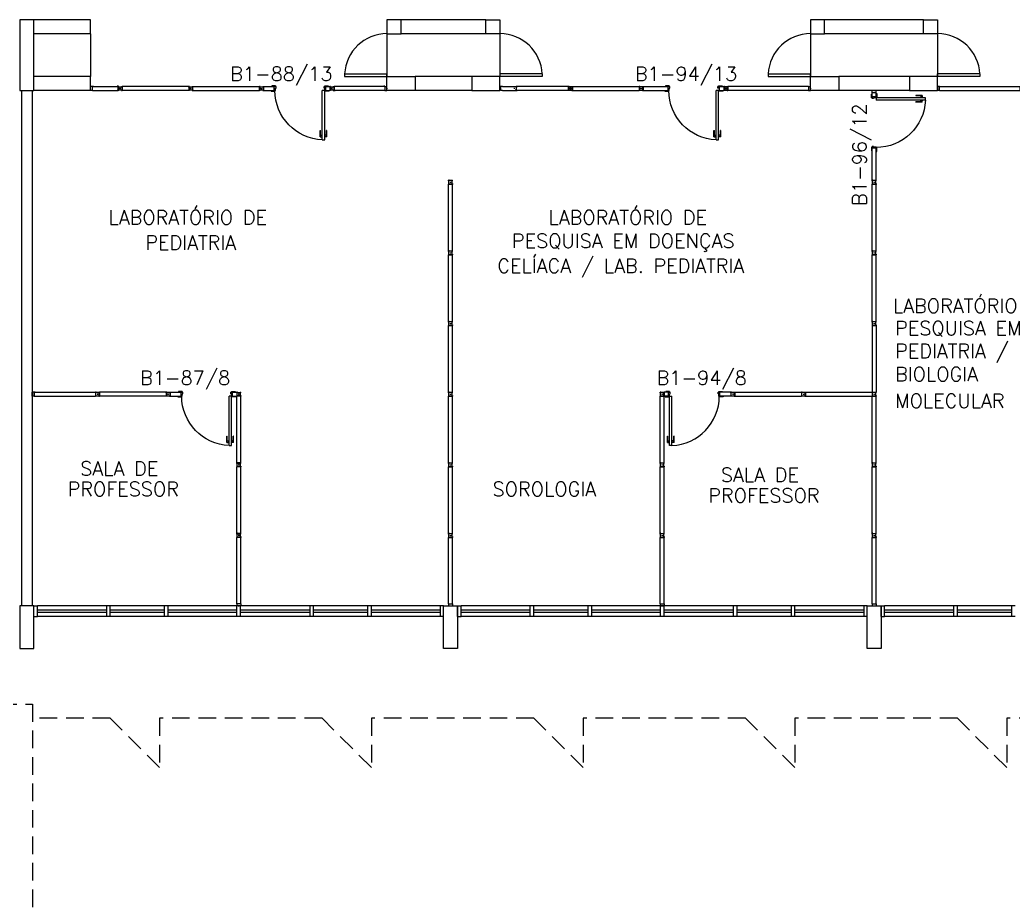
# Model space of a CAD drawing. Header units: millimetres. Extents: x 4436 to 4619, y 1272 to 1428.
# Drawn here: x 4522.36 to 4536.43, y 1331.21 to 1343.71 of the extents above; entities that cross this region are included whole.
import ezdxf

# ---------------------------------------------------------------- set-up
doc = ezdxf.new("R2010")
doc.units = ezdxf.units.MM
doc.linetypes.add('HIDDEN', pattern=[0.375, 0.25, -0.125])
for name, color, linetype in [('ALV', 2, 'Continuous'), ('ALVV', 1, 'Continuous'), ('DIV2', 2, 'Continuous'), ('ENDEREÇO', 2, 'Continuous'), ('ESTR', 3, 'Continuous'), ('JANELA', 1, 'Continuous'), ('MACANETA', 2, 'Continuous'), ('PORTA', 2, 'Continuous'), ('PROJ', 1, 'HIDDEN'), ('TEXTO', 2, 'Continuous')]:
    doc.layers.add(name, color=color, linetype=linetype)
doc.styles.add('UNB1-100', font='simplex.shx', dxfattribs={"height": 0.2})

# ---------------------------------------------------------------- blocks, each defined once
blk = doc.blocks.new('DIV12')
for p, q in [((-0.0051, 0), (0.0051, 0)), ((0, -0.0051), (0, 0.0051)), ((0.0285, 0.0285), (1.1715, 0.0285)), ((0.0285, -0.0285), (0.0285, 0.0285)), ((1.1715, -0.0285), (1.1715, 0.0285)), ((1.1949, 0), (1.2051, 0)), ((1.2, -0.0051), (1.2, 0.0051)), ((0.0285, -0.0285), (1.1715, -0.0285))]:
    blk.add_line(p, q)
blk = doc.blocks.new('DIV10')
for p, q in [((-0.0051, 0), (0.0051, 0)), ((0, -0.0051), (0, 0.0051)), ((0.0285, 0.0285), (0.9715, 0.0285)), ((0.0285, -0.0285), (0.0285, 0.0285)), ((0.9715, -0.0285), (0.9715, 0.0285)), ((0.9949, 0), (1.0051, 0)), ((1, -0.0051), (1, 0.0051)), ((0.0285, -0.0285), (0.9715, -0.0285))]:
    blk.add_line(p, q)
blk = doc.blocks.new('IMTT')
for p, q in [((-0.005, 0), (0.005, 0)), ((0.029, 0.029), (0, 0.029)), ((0, -0.028), (0, 0.029)), ((0.029, -0.028), (0, -0.028))]:
    blk.add_line(p, q)
blk = doc.blocks.new('DOOR70')
at = {"layer": 'MACANETA', "color": 1}
for p, q in [((-0.015, -0.565), (-0.01, -0.565)), ((-0.015, -0.655), (-0.015, -0.565)), ((-0.015, -0.655), (0.012, -0.655)), ((-0.01, -0.655), (-0.01, -0.565)), ((-0.01, -0.635), (0.012, -0.635)), ((0.012, -0.663), (0.012, -0.628)), ((0.012, -0.628), (0.015, -0.628)), ((0.012, -0.663), (0.015, -0.663)), ((0.053, -0.628), (0.05, -0.628)), ((0.053, -0.663), (0.05, -0.663)), ((0.053, -0.663), (0.053, -0.628)), ((0.075, -0.635), (0.053, -0.635)), ((0.08, -0.655), (0.053, -0.655)), ((0.08, -0.565), (0.075, -0.565)), ((0.075, -0.655), (0.075, -0.565)), ((0.08, -0.655), (0.08, -0.565))]:
    blk.add_line(p, q, dxfattribs=at)
at = {"layer": 'PORTA'}
for p, q in [((0.015, -0.7), (0.015, 0)), ((0.015, 0), (0.05, 0)), ((0.05, -0.7), (0.05, 0)), ((0.05, -0.7), (0.015, -0.7))]:
    blk.add_line(p, q, dxfattribs=at)
at = {"layer": 'PORTA', "color": 1}
blk.add_arc((0.02, 0), 0.7, 272.4563, 0, dxfattribs=at)
blk = doc.blocks.new('MTT')
for p, q in [((-0.029, 0.018), (-0.029, 0.029)), ((-0.019, 0.029), (-0.029, 0.029)), ((-0.024, 0.018), (-0.029, 0.018)), ((-0.024, 0.018), (-0.024, -0.019)), ((-0.019, 0.024), (-0.019, 0.029)), ((-0.019, 0.024), (0.018, 0.024)), ((-0.005, 0), (0.005, 0)), ((0, -0.005), (0, 0.005)), ((0.018, 0.024), (0.018, 0.029)), ((0.018, 0.029), (0.029, 0.029)), ((0.024, 0.018), (0.029, 0.018)), ((0.024, 0.018), (0.024, -0.019)), ((0.029, 0.018), (0.029, 0.029)), ((-0.029, -0.019), (-0.024, -0.019)), ((-0.029, -0.019), (-0.029, -0.029)), ((-0.019, -0.029), (-0.029, -0.029)), ((0.018, -0.024), (-0.019, -0.024)), ((-0.019, -0.024), (-0.019, -0.029)), ((0.018, -0.024), (0.018, -0.029)), ((0.018, -0.029), (0.029, -0.029)), ((0.029, -0.019), (0.024, -0.019)), ((0.029, -0.019), (0.029, -0.029))]:
    blk.add_line(p, q)
blk = doc.blocks.new('DIV8')
for p, q in [((0.005, 0), (-0.005, 0)), ((0, 0.005), (0, -0.005)), ((0.024, 0.019), (0.028, 0.019)), ((0.024, 0.017), (0.024, 0.019)), ((0.024, 0.017), (0.028, 0.017)), ((0.028, 0.03), (0.043, 0.03)), ((0.028, 0.03), (0.028, 0.019)), ((0.028, 0.017), (0.028, -0.016)), ((0.769, 0.028), (0.03, 0.028)), ((0.03, 0.028), (0.03, -0.028)), ((0.043, 0.028), (0.043, 0.03)), ((0.757, 0.028), (0.757, 0.03)), ((0.771, 0.03), (0.757, 0.03)), ((0.769, 0.028), (0.769, -0.028)), ((0.771, 0.03), (0.771, 0.019)), ((0.776, 0.019), (0.771, 0.019)), ((0.771, 0.017), (0.771, -0.016)), ((0.776, 0.017), (0.771, 0.017)), ((0.776, 0.017), (0.776, 0.019)), ((0.805, 0), (0.795, 0)), ((0.8, 0.005), (0.8, -0.005)), ((0.024, -0.016), (0.028, -0.016)), ((0.024, -0.019), (0.024, -0.016)), ((0.024, -0.019), (0.028, -0.019)), ((0.028, -0.019), (0.028, -0.03)), ((0.028, -0.03), (0.043, -0.03)), ((0.769, -0.028), (0.03, -0.028)), ((0.043, -0.03), (0.043, -0.028)), ((0.757, -0.03), (0.757, -0.028)), ((0.771, -0.03), (0.757, -0.03)), ((0.776, -0.016), (0.771, -0.016)), ((0.776, -0.019), (0.771, -0.019)), ((0.771, -0.019), (0.771, -0.03)), ((0.776, -0.019), (0.776, -0.016))]:
    blk.add_line(p, q)

msp = doc.modelspace()

# ---------------------------------------------------------------- linework, layer by layer
at = {"layer": 'ALV'}
for p, q in [((4523.36477, 1343.70756), (4522.56477, 1343.70756)), ((4523.36477, 1343.50756), (4523.36477, 1343.70756)), ((4528.96441, 1343.70756), (4527.76441, 1343.70756)), ((4535.16441, 1343.70756), (4533.76441, 1343.70756)), ((4523.36477, 1343.50756), (4522.56477, 1343.50756)), ((4528.96441, 1343.50756), (4527.76441, 1343.50756)), ((4535.16441, 1343.50756), (4533.76441, 1343.50756)), ((4523.36477, 1342.90756), (4522.56477, 1342.90757)), ((4523.36477, 1342.70756), (4523.36477, 1342.90756)), ((4528.76441, 1342.90756), (4527.96441, 1342.90756)), ((4534.96441, 1342.90756), (4533.96441, 1342.90756)), ((4522.38941, 1342.70756), (4522.38941, 1335.40756)), ((4522.53941, 1342.70756), (4522.53941, 1335.40756)), ((4523.36477, 1342.70756), (4522.56477, 1342.70757)), ((4528.76441, 1342.70756), (4527.96441, 1342.70756)), ((4534.96441, 1342.70756), (4533.96441, 1342.70756)), ((4522.56441, 1335.25757), (4522.56441, 1335.40757)), ((4522.56441, 1335.40757), (4522.61441, 1335.40757)), ((4522.61441, 1335.25757), (4522.61441, 1335.40757)), ((4523.59441, 1335.25757), (4523.59441, 1335.40757)), ((4523.64441, 1335.40757), (4523.59441, 1335.40757)), ((4523.64441, 1335.25757), (4523.64441, 1335.40757)), ((4524.41441, 1335.25757), (4524.41441, 1335.40757)), ((4524.46441, 1335.40757), (4524.41441, 1335.40757)), ((4524.46441, 1335.25757), (4524.46441, 1335.40757)), ((4525.43941, 1335.25757), (4525.43941, 1335.40757)), ((4525.48941, 1335.40757), (4525.43941, 1335.40757)), ((4525.48941, 1335.25757), (4525.48941, 1335.40757)), ((4526.47441, 1335.25757), (4526.47441, 1335.40757)), ((4526.52441, 1335.40757), (4526.47441, 1335.40757)), ((4526.52441, 1335.25757), (4526.52441, 1335.40757)), ((4527.29441, 1335.25757), (4527.29441, 1335.40757)), ((4527.34441, 1335.40757), (4527.29441, 1335.40757)), ((4527.34441, 1335.25757), (4527.34441, 1335.40757)), ((4528.32441, 1335.25757), (4528.32441, 1335.40757)), ((4528.36441, 1335.40757), (4528.32441, 1335.40757)), ((4528.36441, 1335.25757), (4528.36441, 1335.40757)), ((4528.56441, 1335.25757), (4528.56441, 1335.40757)), ((4528.56441, 1335.40757), (4528.61441, 1335.40757)), ((4528.61441, 1335.25757), (4528.61441, 1335.40757)), ((4529.59441, 1335.25757), (4529.59441, 1335.40757)), ((4529.64441, 1335.40757), (4529.59441, 1335.40757)), ((4529.64441, 1335.25757), (4529.64441, 1335.40757)), ((4530.41441, 1335.25757), (4530.41441, 1335.40757)), ((4530.46441, 1335.40757), (4530.41441, 1335.40757)), ((4530.46441, 1335.25757), (4530.46441, 1335.40757)), ((4531.43941, 1335.25757), (4531.43941, 1335.40757)), ((4531.48941, 1335.40757), (4531.43941, 1335.40757)), ((4531.48941, 1335.25757), (4531.48941, 1335.40757)), ((4532.47441, 1335.25757), (4532.47441, 1335.40757)), ((4532.52441, 1335.40757), (4532.47441, 1335.40757)), ((4532.52441, 1335.25757), (4532.52441, 1335.40757)), ((4533.29441, 1335.25757), (4533.29441, 1335.40757)), ((4533.34441, 1335.40757), (4533.29441, 1335.40757)), ((4533.34441, 1335.25757), (4533.34441, 1335.40757)), ((4534.32441, 1335.25757), (4534.32441, 1335.40757)), ((4534.36441, 1335.40757), (4534.32441, 1335.40757)), ((4534.36441, 1335.25757), (4534.36441, 1335.40757)), ((4534.56441, 1335.25757), (4534.56441, 1335.40757)), ((4534.56441, 1335.40757), (4534.61441, 1335.40757)), ((4534.61441, 1335.25757), (4534.61441, 1335.40757)), ((4535.59441, 1335.25757), (4535.59441, 1335.40757)), ((4535.64441, 1335.40757), (4535.59441, 1335.40757)), ((4535.64441, 1335.25757), (4535.64441, 1335.40757)), ((4536.41441, 1335.25757), (4536.41441, 1335.40757)), ((4536.46441, 1335.40757), (4536.41441, 1335.40757)), ((4522.56441, 1335.25757), (4522.61441, 1335.25757)), ((4523.64441, 1335.25757), (4523.59441, 1335.25757)), ((4524.46441, 1335.25757), (4524.41441, 1335.25757)), ((4525.48941, 1335.25757), (4525.43941, 1335.25757)), ((4526.52441, 1335.25757), (4526.47441, 1335.25757)), ((4527.34441, 1335.25757), (4527.29441, 1335.25757)), ((4528.36441, 1335.25757), (4528.32441, 1335.25757)), ((4528.56441, 1335.25757), (4528.61441, 1335.25757)), ((4529.64441, 1335.25757), (4529.59441, 1335.25757)), ((4530.46441, 1335.25757), (4530.41441, 1335.25757)), ((4531.48941, 1335.25757), (4531.43941, 1335.25757)), ((4532.52441, 1335.25757), (4532.47441, 1335.25757)), ((4533.34441, 1335.25757), (4533.29441, 1335.25757)), ((4534.36441, 1335.25757), (4534.32441, 1335.25757)), ((4534.56441, 1335.25757), (4534.61441, 1335.25757)), ((4535.64441, 1335.25757), (4535.59441, 1335.25757)), ((4536.46441, 1335.25757), (4536.41441, 1335.25757))]:
    msp.add_line(p, q, dxfattribs=at)
at = {"layer": 'DIV2'}
for p, q in [((4523.36987, 1342.73606), (4523.35967, 1342.73606)), ((4523.36477, 1342.73096), (4523.36477, 1342.74116)), ((4523.38827, 1342.75456), (4523.39327, 1342.75456)), ((4523.38827, 1342.75456), (4523.38827, 1342.75256)), ((4523.38827, 1342.75256), (4523.39327, 1342.75256)), ((4523.38827, 1342.71956), (4523.39327, 1342.71956)), ((4523.38827, 1342.71956), (4523.38827, 1342.71756)), ((4523.38827, 1342.71756), (4523.39327, 1342.71756)), ((4523.39327, 1342.76656), (4523.40765, 1342.76656)), ((4523.39327, 1342.75456), (4523.39327, 1342.76656)), ((4523.39327, 1342.71956), (4523.39327, 1342.75256)), ((4523.39327, 1342.70556), (4523.39327, 1342.71756)), ((4523.39527, 1342.70756), (4523.39527, 1342.76456)), ((4523.39527, 1342.76456), (4523.75528, 1342.76456)), ((4523.40765, 1342.76656), (4523.40765, 1342.76456)), ((4523.75728, 1342.76656), (4523.7429, 1342.76656)), ((4523.7429, 1342.76656), (4523.7429, 1342.76456)), ((4523.75528, 1342.70756), (4523.75528, 1342.76456)), ((4523.75728, 1342.75456), (4523.75728, 1342.76656)), ((4523.76228, 1342.75456), (4523.75728, 1342.75456)), ((4523.75728, 1342.71956), (4523.75728, 1342.75256)), ((4523.76228, 1342.75256), (4523.75728, 1342.75256)), ((4523.76228, 1342.71956), (4523.75728, 1342.71956)), ((4523.75728, 1342.70556), (4523.75728, 1342.71756)), ((4523.76228, 1342.71756), (4523.75728, 1342.71756)), ((4523.76228, 1342.75456), (4523.76228, 1342.75256)), ((4523.76228, 1342.71956), (4523.76228, 1342.71756)), ((4523.78068, 1342.73606), (4523.79088, 1342.73606)), ((4523.78578, 1342.73096), (4523.78578, 1342.74116)), ((4525.78068, 1342.73606), (4525.79088, 1342.73606)), ((4525.78578, 1342.74116), (4525.78578, 1342.73096)), ((4525.81428, 1342.76456), (4525.96828, 1342.76456)), ((4525.81428, 1342.76456), (4525.81428, 1342.70756)), ((4525.93328, 1342.77456), (4525.93328, 1342.76456)), ((4525.98328, 1342.77456), (4525.93328, 1342.77456)), ((4525.96828, 1342.76456), (4525.98328, 1342.76456)), ((4525.96828, 1342.70756), (4525.96828, 1342.76456)), ((4525.98328, 1342.76456), (4525.98328, 1342.77456)), ((4525.99328, 1342.76456), (4525.98328, 1342.76456)), ((4525.98328, 1342.74256), (4525.99328, 1342.74256)), ((4525.98328, 1342.70756), (4525.98328, 1342.74256)), ((4525.99328, 1342.74256), (4525.99328, 1342.76456)), ((4526.67328, 1342.76456), (4526.68328, 1342.76456)), ((4526.67328, 1342.74256), (4526.67328, 1342.76456)), ((4526.68328, 1342.74256), (4526.67328, 1342.74256)), ((4526.68328, 1342.77456), (4526.73328, 1342.77456)), ((4526.68328, 1342.76456), (4526.68328, 1342.77456)), ((4526.69828, 1342.76456), (4526.68328, 1342.76456)), ((4526.68328, 1342.70756), (4526.68328, 1342.74256)), ((4526.69828, 1342.76456), (4526.75728, 1342.76456)), ((4526.69828, 1342.70756), (4526.69828, 1342.76456)), ((4526.73328, 1342.77456), (4526.73328, 1342.76456)), ((4526.75728, 1342.76456), (4526.75728, 1342.70756)), ((4526.78068, 1342.73606), (4526.79088, 1342.73606)), ((4526.79088, 1342.73606), (4526.78068, 1342.73606)), ((4526.78578, 1342.74116), (4526.78578, 1342.73096)), ((4526.78578, 1342.74116), (4526.78578, 1342.73096)), ((4526.80928, 1342.75256), (4526.80928, 1342.75456)), ((4526.80928, 1342.75456), (4526.81428, 1342.75456)), ((4526.80928, 1342.75256), (4526.81428, 1342.75256)), ((4526.80928, 1342.71756), (4526.80928, 1342.71956)), ((4526.80928, 1342.71956), (4526.81428, 1342.71956)), ((4526.80928, 1342.71756), (4526.81428, 1342.71756)), ((4526.81428, 1342.76656), (4526.81428, 1342.75456)), ((4526.81428, 1342.76656), (4526.82866, 1342.76656)), ((4526.81428, 1342.75256), (4526.81428, 1342.71956)), ((4526.81428, 1342.71756), (4526.81428, 1342.70556)), ((4526.81628, 1342.76456), (4526.81628, 1342.70756)), ((4527.53391, 1342.76456), (4526.81628, 1342.76456)), ((4526.82866, 1342.76456), (4526.82866, 1342.76656)), ((4527.52153, 1342.76456), (4527.52153, 1342.76656)), ((4527.53591, 1342.76656), (4527.52153, 1342.76656)), ((4527.53391, 1342.76456), (4527.53391, 1342.70756)), ((4527.53591, 1342.76656), (4527.53591, 1342.75456)), ((4527.54091, 1342.75456), (4527.53591, 1342.75456)), ((4527.53591, 1342.75256), (4527.53591, 1342.71956)), ((4527.54091, 1342.75256), (4527.53591, 1342.75256)), ((4527.54091, 1342.71956), (4527.53591, 1342.71956)), ((4527.53591, 1342.71756), (4527.53591, 1342.70556)), ((4527.54091, 1342.71756), (4527.53591, 1342.71756)), ((4527.54091, 1342.75256), (4527.54091, 1342.75456)), ((4527.54091, 1342.71756), (4527.54091, 1342.71956)), ((4527.55931, 1342.73606), (4527.56951, 1342.73606)), ((4527.56441, 1342.74116), (4527.56441, 1342.73096)), ((4529.19914, 1342.76456), (4529.41414, 1342.76456)), ((4531.15931, 1342.73606), (4531.16951, 1342.73606)), ((4531.16441, 1342.74116), (4531.16441, 1342.73096)), ((4531.19291, 1342.76456), (4531.19291, 1342.70756)), ((4531.19291, 1342.76456), (4531.54691, 1342.76456)), ((4531.56191, 1342.77456), (4531.51191, 1342.77456)), ((4531.51191, 1342.77456), (4531.51191, 1342.76456)), ((4531.54691, 1342.70756), (4531.54691, 1342.76456)), ((4531.54691, 1342.76456), (4531.56191, 1342.76456)), ((4531.56191, 1342.76456), (4531.56191, 1342.77456)), ((4531.57191, 1342.76456), (4531.56191, 1342.76456)), ((4531.56191, 1342.70756), (4531.56191, 1342.74256)), ((4531.56191, 1342.74256), (4531.57191, 1342.74256)), ((4531.57191, 1342.74256), (4531.57191, 1342.76456)), ((4532.25191, 1342.74256), (4532.25191, 1342.76456)), ((4532.25191, 1342.76456), (4532.26191, 1342.76456)), ((4532.26191, 1342.74256), (4532.25191, 1342.74256)), ((4532.26191, 1342.76456), (4532.26191, 1342.77456)), ((4532.26191, 1342.77456), (4532.31191, 1342.77456)), ((4532.27691, 1342.76456), (4532.26191, 1342.76456)), ((4532.27691, 1342.76456), (4532.33591, 1342.76456)), ((4532.27691, 1342.70756), (4532.27691, 1342.76456)), ((4532.31191, 1342.77456), (4532.31191, 1342.76456)), ((4532.33591, 1342.76456), (4532.33591, 1342.70756)), ((4532.35931, 1342.73606), (4532.36951, 1342.73606)), ((4532.36441, 1342.74116), (4532.36441, 1342.73096)), ((4523.39327, 1342.70556), (4523.40765, 1342.70556)), ((4523.39527, 1342.70756), (4523.75528, 1342.70756)), ((4523.40765, 1342.70756), (4523.40765, 1342.70556)), ((4523.7429, 1342.70756), (4523.7429, 1342.70556)), ((4523.75728, 1342.70556), (4523.7429, 1342.70556)), ((4525.81428, 1342.70756), (4525.96828, 1342.70756)), ((4525.92328, 1342.70756), (4525.92328, 1342.69756)), ((4525.92328, 1342.69756), (4525.97328, 1342.69756)), ((4525.96828, 1342.70756), (4525.97328, 1342.70756)), ((4525.97328, 1342.70756), (4525.98328, 1342.70756)), ((4525.97328, 1342.69756), (4525.97328, 1342.70756)), ((4526.69328, 1342.70756), (4526.68328, 1342.70756)), ((4526.69828, 1342.70756), (4526.69328, 1342.70756)), ((4526.69328, 1342.69756), (4526.69328, 1342.70756)), ((4526.74328, 1342.69756), (4526.69328, 1342.69756)), ((4526.69828, 1342.70756), (4526.75728, 1342.70756)), ((4526.74328, 1342.70756), (4526.74328, 1342.69756)), ((4526.81428, 1342.70556), (4526.82866, 1342.70556)), ((4527.53391, 1342.70756), (4526.81628, 1342.70756)), ((4526.82866, 1342.70556), (4526.82866, 1342.70756)), ((4527.52153, 1342.70556), (4527.52153, 1342.70756)), ((4527.53591, 1342.70556), (4527.52153, 1342.70556)), ((4529.19914, 1342.70756), (4529.40619, 1342.70756)), ((4531.19291, 1342.70756), (4531.54691, 1342.70756)), ((4531.50191, 1342.70756), (4531.50191, 1342.69756)), ((4531.50191, 1342.69756), (4531.55191, 1342.69756)), ((4531.54691, 1342.70756), (4531.55191, 1342.70756)), ((4531.55191, 1342.69756), (4531.55191, 1342.70756)), ((4531.55191, 1342.70756), (4531.56191, 1342.70756)), ((4532.27691, 1342.70756), (4532.27191, 1342.70756)), ((4532.32191, 1342.69756), (4532.27191, 1342.69756)), ((4532.27691, 1342.70756), (4532.33591, 1342.70756)), ((4532.32191, 1342.70756), (4532.32191, 1342.69756)), ((4534.42591, 1342.65501), (4534.43591, 1342.65501)), ((4534.42591, 1342.60501), (4534.42591, 1342.65501)), ((4534.43591, 1342.60501), (4534.42591, 1342.60501)), ((4534.43591, 1342.67901), (4534.49291, 1342.67901)), ((4534.43591, 1342.62001), (4534.43591, 1342.67901)), ((4534.43591, 1342.62001), (4534.43591, 1342.60501)), ((4534.49291, 1342.62001), (4534.43591, 1342.62001)), ((4534.43591, 1342.59501), (4534.43591, 1342.60501)), ((4534.45791, 1342.59501), (4534.43591, 1342.59501)), ((4534.45791, 1342.60501), (4534.45791, 1342.59501)), ((4534.49291, 1342.60501), (4534.45791, 1342.60501)), ((4534.45931, 1342.70751), (4534.46951, 1342.70751)), ((4534.46441, 1342.70241), (4534.46441, 1342.71261)), ((4534.49291, 1342.62001), (4534.49291, 1342.67901)), ((4534.49291, 1342.66501), (4534.50291, 1342.66501)), ((4534.49291, 1342.62001), (4534.49291, 1342.61501)), ((4534.49291, 1342.61501), (4534.49291, 1342.60501)), ((4534.50291, 1342.61501), (4534.49291, 1342.61501)), ((4534.50291, 1342.66501), (4534.50291, 1342.61501)), ((4534.42591, 1341.90501), (4534.42591, 1341.85501)), ((4534.43591, 1341.90501), (4534.42591, 1341.90501)), ((4534.43591, 1341.91501), (4534.43591, 1341.90501)), ((4534.45791, 1341.91501), (4534.43591, 1341.91501)), ((4534.43591, 1341.89001), (4534.43591, 1341.90501)), ((4534.43591, 1341.43601), (4534.43591, 1341.89001)), ((4534.49291, 1341.89001), (4534.43591, 1341.89001)), ((4534.45791, 1341.90501), (4534.45791, 1341.91501)), ((4534.49291, 1341.90501), (4534.45791, 1341.90501)), ((4534.49291, 1341.89501), (4534.49291, 1341.90501)), ((4534.49291, 1341.89001), (4534.49291, 1341.89501)), ((4534.50291, 1341.89501), (4534.49291, 1341.89501)), ((4534.49291, 1341.43601), (4534.49291, 1341.89001)), ((4534.50291, 1341.84501), (4534.50291, 1341.89501)), ((4534.42591, 1341.85501), (4534.43591, 1341.85501)), ((4534.49291, 1341.84501), (4534.50291, 1341.84501)), ((4534.43591, 1341.43601), (4534.49291, 1341.43601)), ((4534.45931, 1341.40751), (4534.46951, 1341.40751)), ((4534.46441, 1341.40241), (4534.46441, 1341.41261)), ((4522.56291, 1338.42606), (4522.56791, 1338.42606)), ((4522.56291, 1338.42606), (4522.56291, 1338.42406)), ((4522.56291, 1338.42406), (4522.56791, 1338.42406)), ((4522.56291, 1338.39106), (4522.56791, 1338.39106)), ((4522.56291, 1338.39106), (4522.56291, 1338.38906)), ((4522.56291, 1338.38906), (4522.56791, 1338.38906)), ((4522.56791, 1338.43806), (4522.5823, 1338.43806)), ((4522.56791, 1338.42606), (4522.56791, 1338.43806)), ((4522.56791, 1338.39106), (4522.56791, 1338.42406)), ((4522.56791, 1338.37706), (4522.56791, 1338.38906)), ((4522.56791, 1338.37706), (4522.5823, 1338.37706)), ((4522.56991, 1338.37906), (4522.56991, 1338.43606)), ((4522.56991, 1338.43606), (4523.43591, 1338.43606)), ((4522.56991, 1338.37906), (4523.43591, 1338.37906)), ((4522.5823, 1338.43806), (4522.5823, 1338.43606)), ((4522.5823, 1338.37906), (4522.5823, 1338.37706)), ((4524.45931, 1338.40756), (4524.46951, 1338.40756)), ((4524.46441, 1338.41266), (4524.46441, 1338.40246)), ((4524.49291, 1338.43606), (4524.49291, 1338.37906)), ((4524.49291, 1338.43606), (4524.64691, 1338.43606)), ((4524.49291, 1338.37906), (4524.64691, 1338.37906)), ((4524.60191, 1338.37906), (4524.60191, 1338.36906)), ((4524.60191, 1338.36906), (4524.65191, 1338.36906)), ((4524.61191, 1338.44606), (4524.61191, 1338.43606)), ((4524.66191, 1338.44606), (4524.61191, 1338.44606)), ((4524.64691, 1338.43606), (4524.66191, 1338.43606)), ((4524.64691, 1338.37906), (4524.64691, 1338.43606)), ((4524.64691, 1338.37906), (4524.65191, 1338.37906)), ((4524.65191, 1338.37906), (4524.66191, 1338.37906)), ((4524.65191, 1338.36906), (4524.65191, 1338.37906)), ((4524.66191, 1338.43606), (4524.66191, 1338.44606)), ((4524.67191, 1338.43606), (4524.66191, 1338.43606)), ((4524.66191, 1338.41406), (4524.67191, 1338.41406)), ((4524.66191, 1338.37906), (4524.66191, 1338.41406)), ((4524.67191, 1338.41406), (4524.67191, 1338.43606)), ((4525.35191, 1338.43606), (4525.36191, 1338.43606)), ((4525.35191, 1338.41406), (4525.35191, 1338.43606)), ((4525.36191, 1338.41406), (4525.35191, 1338.41406)), ((4525.36191, 1338.44606), (4525.41191, 1338.44606)), ((4525.36191, 1338.43606), (4525.36191, 1338.44606)), ((4525.37691, 1338.43606), (4525.36191, 1338.43606)), ((4525.36191, 1338.37906), (4525.36191, 1338.41406)), ((4525.37191, 1338.37906), (4525.36191, 1338.37906)), ((4525.37691, 1338.37906), (4525.37191, 1338.37906)), ((4525.37191, 1338.36906), (4525.37191, 1338.37906)), ((4525.42191, 1338.36906), (4525.37191, 1338.36906)), ((4525.37691, 1338.43606), (4525.43591, 1338.43606)), ((4525.37691, 1338.37906), (4525.37691, 1338.43606)), ((4525.37691, 1338.37906), (4525.43591, 1338.37906)), ((4525.41191, 1338.44606), (4525.41191, 1338.43606)), ((4525.42191, 1338.37906), (4525.42191, 1338.36906)), ((4525.43591, 1338.43606), (4525.43591, 1338.37906)), ((4525.45931, 1338.40756), (4525.46951, 1338.40756)), ((4525.46441, 1338.41266), (4525.46441, 1338.40246)), ((4531.46951, 1338.40756), (4531.45931, 1338.40756)), ((4531.46441, 1338.41266), (4531.46441, 1338.40246)), ((4531.49291, 1338.43606), (4531.49291, 1338.37906)), ((4531.55191, 1338.43606), (4531.49291, 1338.43606)), ((4531.55191, 1338.37906), (4531.49291, 1338.37906)), ((4531.50691, 1338.37906), (4531.50691, 1338.36906)), ((4531.50691, 1338.36906), (4531.55691, 1338.36906)), ((4531.51691, 1338.44606), (4531.51691, 1338.43606)), ((4531.56691, 1338.44606), (4531.51691, 1338.44606)), ((4531.55191, 1338.43606), (4531.56691, 1338.43606)), ((4531.55191, 1338.37906), (4531.55191, 1338.43606)), ((4531.55191, 1338.37906), (4531.55691, 1338.37906)), ((4531.55691, 1338.37906), (4531.56691, 1338.37906)), ((4531.55691, 1338.36906), (4531.55691, 1338.37906)), ((4531.56691, 1338.43606), (4531.56691, 1338.44606)), ((4531.57691, 1338.43606), (4531.56691, 1338.43606)), ((4531.56691, 1338.41406), (4531.57691, 1338.41406)), ((4531.56691, 1338.37906), (4531.56691, 1338.41406)), ((4531.57691, 1338.41406), (4531.57691, 1338.43606)), ((4532.25691, 1338.43606), (4532.26691, 1338.43606)), ((4532.25691, 1338.41406), (4532.25691, 1338.43606)), ((4532.26691, 1338.41406), (4532.25691, 1338.41406)), ((4532.26691, 1338.44606), (4532.31691, 1338.44606)), ((4532.26691, 1338.43606), (4532.26691, 1338.44606)), ((4532.28191, 1338.43606), (4532.26691, 1338.43606)), ((4532.26691, 1338.37906), (4532.26691, 1338.41406)), ((4532.27691, 1338.37906), (4532.26691, 1338.37906)), ((4532.28191, 1338.37906), (4532.27691, 1338.37906)), ((4532.27691, 1338.36906), (4532.27691, 1338.37906)), ((4532.32691, 1338.36906), (4532.27691, 1338.36906)), ((4532.43591, 1338.43606), (4532.28191, 1338.43606)), ((4532.28191, 1338.37906), (4532.28191, 1338.43606)), ((4532.43591, 1338.37906), (4532.28191, 1338.37906)), ((4532.31691, 1338.44606), (4532.31691, 1338.43606)), ((4532.32691, 1338.37906), (4532.32691, 1338.36906)), ((4532.43591, 1338.43606), (4532.43591, 1338.37906)), ((4532.46951, 1338.40756), (4532.45931, 1338.40756)), ((4532.46441, 1338.41266), (4532.46441, 1338.40246))]:
    msp.add_line(p, q, dxfattribs=at)
at = {"layer": 'ESTR'}
for points in [[(4522.36441, 1343.70756), (4522.36441, 1342.70757), (4522.56441, 1342.70757), (4522.56441, 1343.70756)], [(4527.76441, 1343.50756), (4527.76441, 1343.70756), (4527.56441, 1343.70756), (4527.56441, 1343.50756)], [(4528.96441, 1343.50756), (4528.96441, 1343.70756), (4529.16441, 1343.70756), (4529.16441, 1343.50756)], [(4533.76441, 1343.50756), (4533.76441, 1343.70756), (4533.56441, 1343.70756), (4533.56441, 1343.50756)], [(4535.16441, 1343.50756), (4535.16441, 1343.70756), (4535.36441, 1343.70756), (4535.36441, 1343.50756)], [(4527.56441, 1342.70756), (4527.56441, 1342.90756), (4527.96441, 1342.90756), (4527.96441, 1342.70756)], [(4529.16441, 1342.70756), (4529.16441, 1342.90756), (4528.76441, 1342.90756), (4528.76441, 1342.70756)], [(4533.56441, 1342.70756), (4533.56441, 1342.90756), (4533.96441, 1342.90756), (4533.96441, 1342.70756)], [(4535.36441, 1342.70756), (4535.36441, 1342.90756), (4534.96441, 1342.90756), (4534.96441, 1342.70756)], [(4522.36441, 1335.40757), (4522.36441, 1334.80757), (4522.56441, 1334.80757), (4522.56441, 1335.40757)], [(4528.56441, 1335.40757), (4528.56441, 1334.80757), (4528.36441, 1334.80757), (4528.36441, 1335.40757)], [(4534.56441, 1335.40757), (4534.56441, 1334.80757), (4534.36441, 1334.80757), (4534.36441, 1335.40757)]]:
    msp.add_lwpolyline(points, close=True, dxfattribs=at)
at = {"layer": 'JANELA', "color": 1}
for p, q in [((4523.59441, 1335.40757), (4522.61441, 1335.40757)), ((4524.41441, 1335.40757), (4523.64441, 1335.40757)), ((4525.43941, 1335.40757), (4524.46441, 1335.40757)), ((4526.47441, 1335.40757), (4525.48941, 1335.40757)), ((4527.29441, 1335.40757), (4526.52441, 1335.40757)), ((4528.32441, 1335.40757), (4527.34441, 1335.40757)), ((4529.59441, 1335.40757), (4528.61441, 1335.40757)), ((4530.41441, 1335.40757), (4529.64441, 1335.40757)), ((4531.43941, 1335.40757), (4530.46441, 1335.40757)), ((4532.47441, 1335.40757), (4531.48941, 1335.40757)), ((4533.29441, 1335.40757), (4532.52441, 1335.40757)), ((4534.32441, 1335.40757), (4533.34441, 1335.40757)), ((4535.59441, 1335.40757), (4534.61441, 1335.40757)), ((4536.41441, 1335.40757), (4535.64441, 1335.40757)), ((4523.59441, 1335.34757), (4522.61441, 1335.34757)), ((4523.59441, 1335.31757), (4522.61441, 1335.31757)), ((4524.41441, 1335.34757), (4523.64441, 1335.34757)), ((4524.41441, 1335.31757), (4523.64441, 1335.31757)), ((4525.43941, 1335.34757), (4524.46441, 1335.34757)), ((4525.43941, 1335.31757), (4524.46441, 1335.31757)), ((4526.47441, 1335.34757), (4525.48941, 1335.34757)), ((4526.47441, 1335.31757), (4525.48941, 1335.31757)), ((4527.29441, 1335.34757), (4526.52441, 1335.34757)), ((4527.29441, 1335.31757), (4526.52441, 1335.31757)), ((4528.32441, 1335.34757), (4527.34441, 1335.34757)), ((4528.32441, 1335.31757), (4527.34441, 1335.31757)), ((4529.59441, 1335.34757), (4528.61441, 1335.34757)), ((4529.59441, 1335.31757), (4528.61441, 1335.31757)), ((4530.41441, 1335.34757), (4529.64441, 1335.34757)), ((4530.41441, 1335.31757), (4529.64441, 1335.31757)), ((4531.43941, 1335.34757), (4530.46441, 1335.34757)), ((4531.43941, 1335.31757), (4530.46441, 1335.31757)), ((4532.47441, 1335.34757), (4531.48941, 1335.34757)), ((4532.47441, 1335.31757), (4531.48941, 1335.31757)), ((4533.29441, 1335.34757), (4532.52441, 1335.34757)), ((4533.29441, 1335.31757), (4532.52441, 1335.31757)), ((4534.32441, 1335.34757), (4533.34441, 1335.34757)), ((4534.32441, 1335.31757), (4533.34441, 1335.31757)), ((4535.59441, 1335.34757), (4534.61441, 1335.34757)), ((4535.59441, 1335.31757), (4534.61441, 1335.31757)), ((4536.41441, 1335.34757), (4535.64441, 1335.34757)), ((4536.41441, 1335.31757), (4535.64441, 1335.31757)), ((4523.59441, 1335.25757), (4522.61441, 1335.25757)), ((4524.41441, 1335.25757), (4523.64441, 1335.25757)), ((4525.43941, 1335.25757), (4524.46441, 1335.25757)), ((4526.47441, 1335.25757), (4525.48941, 1335.25757)), ((4527.29441, 1335.25757), (4526.52441, 1335.25757)), ((4528.32441, 1335.25757), (4527.34441, 1335.25757)), ((4529.59441, 1335.25757), (4528.61441, 1335.25757)), ((4530.41441, 1335.25757), (4529.64441, 1335.25757)), ((4531.43941, 1335.25757), (4530.46441, 1335.25757)), ((4532.47441, 1335.25757), (4531.48941, 1335.25757)), ((4533.29441, 1335.25757), (4532.52441, 1335.25757)), ((4534.32441, 1335.25757), (4533.34441, 1335.25757)), ((4535.59441, 1335.25757), (4534.61441, 1335.25757)), ((4536.41441, 1335.25757), (4535.64441, 1335.25757))]:
    msp.add_line(p, q, dxfattribs=at)
at = {"layer": 'PORTA', "color": 2}
for p, q in [((4523.36441, 1343.50756), (4523.36441, 1342.90756)), ((4523.36477, 1343.50756), (4523.36477, 1342.90756)), ((4527.56441, 1343.50756), (4527.56441, 1342.90756)), ((4529.16441, 1343.50756), (4529.16441, 1342.90756)), ((4533.56441, 1343.50756), (4533.56441, 1342.90756)), ((4535.36441, 1343.50756), (4535.36441, 1342.90756))]:
    msp.add_line(p, q, dxfattribs=at)
at = {"layer": 'PORTA'}
for p, q in [((4526.96441, 1342.94257), (4527.56441, 1342.94257)), ((4526.96441, 1342.94257), (4526.96441, 1342.90756)), ((4526.96441, 1342.94257), (4526.96441, 1342.90756)), ((4526.96441, 1342.94257), (4526.96441, 1342.90756)), ((4526.96441, 1342.90756), (4527.56441, 1342.90756)), ((4527.56441, 1342.90756), (4527.56441, 1342.94257)), ((4527.56441, 1342.90756), (4527.56441, 1342.94257)), ((4527.56441, 1342.90756), (4527.56441, 1342.94257)), ((4529.76442, 1342.94257), (4529.16441, 1342.94257)), ((4529.76442, 1342.94257), (4529.16441, 1342.94257)), ((4529.76442, 1342.90756), (4529.16441, 1342.90756)), ((4529.76442, 1342.90756), (4529.16441, 1342.90756)), ((4529.76442, 1342.94257), (4529.76442, 1342.90756)), ((4529.76442, 1342.94257), (4529.76442, 1342.90756)), ((4529.76442, 1342.94257), (4529.76442, 1342.90756)), ((4532.96441, 1342.94257), (4533.56441, 1342.94257)), ((4532.96441, 1342.94257), (4532.96441, 1342.90756)), ((4532.96441, 1342.94257), (4532.96441, 1342.90756)), ((4532.96441, 1342.94257), (4532.96441, 1342.90756)), ((4532.96441, 1342.90756), (4533.56441, 1342.90756)), ((4533.56441, 1342.90756), (4533.56441, 1342.94257)), ((4533.56441, 1342.90756), (4533.56441, 1342.94257)), ((4533.56441, 1342.90756), (4533.56441, 1342.94257)), ((4535.36441, 1342.90756), (4535.36441, 1342.94257)), ((4535.96442, 1342.94257), (4535.36441, 1342.94257)), ((4535.36441, 1342.90756), (4535.36441, 1342.94257)), ((4535.36441, 1342.90756), (4535.36441, 1342.94257)), ((4535.96442, 1342.90756), (4535.36441, 1342.90756)), ((4535.96442, 1342.94257), (4535.96442, 1342.90756)), ((4535.96442, 1342.94257), (4535.96442, 1342.90756)), ((4535.96442, 1342.94257), (4535.96442, 1342.90756))]:
    msp.add_line(p, q, dxfattribs=at)
at = {"layer": 'PORTA', "color": 1}
for centre, start, end in [((4527.56441, 1342.91256), 90, 177.134009), ((4529.16441, 1342.91256), 2.865991, 90), ((4529.16441, 1342.91256), 2.865991, 90), ((4533.56441, 1342.91256), 90, 177.134009), ((4535.36441, 1342.91256), 2.865991, 90)]:
    msp.add_arc(centre, 0.60001, start, end, dxfattribs=at)
at = {"layer": 'PROJ'}
for p, q in [((4520.94441, 1334.01845), (4522.54441, 1334.01845)), ((4522.54441, 1334.01845), (4522.54441, 1313.89845)), ((4523.64441, 1333.81845), (4522.54441, 1333.81845)), ((4524.34441, 1333.11845), (4523.64441, 1333.81845)), ((4526.64441, 1333.81845), (4524.34441, 1333.81845)), ((4524.34441, 1333.81845), (4524.34441, 1333.11845)), ((4527.34441, 1333.11845), (4526.64441, 1333.81845)), ((4529.64441, 1333.81845), (4527.34441, 1333.81845)), ((4527.34441, 1333.81845), (4527.34441, 1333.11845)), ((4530.34441, 1333.11845), (4529.64441, 1333.81845)), ((4532.64441, 1333.81845), (4530.34441, 1333.81845)), ((4530.34441, 1333.81845), (4530.34441, 1333.11845)), ((4533.34441, 1333.11845), (4532.64441, 1333.81845)), ((4535.64441, 1333.81845), (4533.34441, 1333.81845)), ((4533.34441, 1333.81845), (4533.34441, 1333.11845)), ((4536.34441, 1333.11845), (4535.64441, 1333.81845)), ((4538.64441, 1333.81845), (4536.34441, 1333.81845)), ((4536.34441, 1333.81845), (4536.34441, 1333.11845))]:
    msp.add_line(p, q, dxfattribs=at)

# ---------------------------------------------------------------- block references
at = {"layer": 'ALVV', "xscale": -1}
for p, rotation in [((4526.69828, 1342.70756), 359.9999999948553), ((4532.27691, 1342.70756), 359.9999999948553), ((4534.49291, 1342.62001), 89.99999999485532)]:
    msp.add_blockref('DOOR70', p, dxfattribs=dict(at, rotation=rotation))
at = {"layer": 'ALVV', "extrusion": (0, 0, -1), "zscale": -1}
msp.add_blockref('DOOR70', (-4525.37691, 1338.37906), dxfattribs=at)
at = {"layer": 'ALVV'}
msp.add_blockref('DOOR70', (4531.55191, 1338.37906), dxfattribs=at)
at = {"layer": 'DIV2'}
for name, p in [('IMTT', (4523.36477, 1342.73606)), ('MTT', (4523.78578, 1342.73606)), ('MTT', (4524.78578, 1342.73606)), ('DIV10', (4524.78578, 1342.73606)), ('MTT', (4525.78578, 1342.73606)), ('MTT', (4526.78578, 1342.73606)), ('DIV8', (4529.36441, 1342.73606)), ('MTT', (4530.16441, 1342.73606)), ('MTT', (4532.36441, 1342.73606)), ('DIV12', (4535.36441, 1342.73606)), ('IMTT', (4522.53941, 1338.40756))]:
    msp.add_blockref(name, p, dxfattribs=at)
for name, p, rotation in [('DIV10', (4524.78578, 1342.73606), 180), ('DIV12', (4533.56441, 1342.73606), 180), ('DIV10', (4534.46441, 1339.40751), 270), ('DIV10', (4524.46441, 1338.40756), 180), ('MTT', (4525.46441, 1338.40756), 180), ('DIV10', (4525.46441, 1337.40756), 90), ('MTT', (4525.46441, 1337.40756), 180), ('DIV10', (4525.46441, 1336.40756), 90), ('MTT', (4525.46441, 1336.40756), 180), ('DIV10', (4525.46441, 1335.40756), 90), ('IMTT', (4525.46441, 1335.40756), 90)]:
    msp.add_blockref(name, p, dxfattribs=dict(at, rotation=rotation))
at = {"layer": 'DIV2', "xscale": -1}
for name, p in [('IMTT', (4527.56441, 1342.73606)), ('MTT', (4531.16441, 1342.73606)), ('IMTT', (4533.56441, 1342.73606)), ('MTT', (4524.46441, 1338.40756))]:
    msp.add_blockref(name, p, dxfattribs=at)
for name, p, rotation in [('IMTT', (4529.17064, 1342.73606), 180), ('MTT', (4530.16441, 1342.73606), 180), ('DIV10', (4530.16441, 1342.73606), 180), ('MTT', (4531.16441, 1342.73606), 180), ('MTT', (4532.36441, 1342.73606), 180), ('IMTT', (4535.36441, 1342.73606), 180), ('IMTT', (4534.46441, 1342.70756), 90), ('MTT', (4528.46441, 1341.40756), 180), ('DIV10', (4528.46441, 1340.40756), 270), ('MTT', (4534.46441, 1341.40751), 180), ('DIV10', (4534.46441, 1340.40751), 270), ('MTT', (4528.46441, 1340.40756), 180), ('DIV10', (4528.46441, 1339.40756), 270), ('MTT', (4534.46441, 1340.40751), 180), ('DIV10', (4534.46441, 1339.40751), 270), ('MTT', (4528.46441, 1339.40756), 180), ('DIV10', (4528.46441, 1338.40756), 270), ('MTT', (4534.46441, 1339.40751), 180), ('MTT', (4523.46441, 1338.40756), 180), ('MTT', (4528.46441, 1338.40756), 180), ('DIV10', (4528.46441, 1337.40756), 270), ('MTT', (4531.46441, 1338.40756), 180), ('DIV10', (4531.46441, 1337.40756), 270), ('MTT', (4532.46441, 1338.40756), 180), ('DIV10', (4532.46441, 1338.40756), 180), ('MTT', (4533.46441, 1338.40756), 180), ('DIV10', (4533.46441, 1338.40756), 180), ('MTT', (4534.46441, 1338.40756), 180), ('DIV10', (4534.46441, 1337.40756), 270), ('MTT', (4528.46441, 1337.40756), 180), ('DIV10', (4528.46441, 1336.40756), 270), ('MTT', (4531.46441, 1337.40756), 180), ('DIV10', (4531.46441, 1336.40756), 270), ('MTT', (4534.46441, 1337.40756), 180), ('DIV10', (4534.46441, 1336.40756), 270), ('MTT', (4528.46441, 1336.40756), 180), ('DIV10', (4528.46441, 1335.40756), 270), ('MTT', (4531.46441, 1336.40756), 180), ('DIV10', (4531.46441, 1335.40756), 270), ('MTT', (4534.46441, 1336.40756), 180), ('DIV10', (4534.46441, 1335.40756), 270), ('IMTT', (4528.46441, 1335.40756), 270), ('IMTT', (4531.46441, 1335.40756), 270), ('IMTT', (4534.46441, 1335.40756), 270)]:
    msp.add_blockref(name, p, dxfattribs=dict(at, rotation=rotation))

# ---------------------------------------------------------------- texts
at = {"layer": 'ENDEREÇO', "style": 'UNB1-100'}
for s, p in [('B1-88/13', (4525.34321, 1342.84284)), ('B1-94/13', (4531.07694, 1342.84284)), ('B1-87/8', (4524.06668, 1338.53844)), ('B1-94/8', (4531.3839, 1338.53844))]:
    msp.add_text(s, height=0.2, dxfattribs=at).set_placement(p)
msp.add_text('B1-96/12', height=0.2, rotation=90, dxfattribs=at).set_placement((4534.359, 1341.07522))
at = {"layer": 'TEXTO', "style": 'UNB1-100'}
for s, p in [('LABORATÓRIO DE', (4523.61914, 1340.81048)), ('LABORATÓRIO DE', (4529.85215, 1340.81048)), ('PEDIATRIA', (4524.14138, 1340.45282)), ('PESQUISA EM DOENÇAS', (4529.33432, 1340.47755)), ('CELÍACA / LAB. PEDIATRIA', (4529.12779, 1340.12504)), ('LABORATÓRIO DE', (4534.73155, 1339.55691)), ('PESQUISA EM', (4534.762, 1339.24231)), ('PEDIATRIA /', (4534.762, 1338.91825)), ('BIOLOGIA', (4534.762, 1338.59047)), ('MOLECULAR', (4534.762, 1338.21352)), ('SALA DE', (4523.21914, 1337.25524)), ('SALA DE', (4532.29408, 1337.16386)), ('PROFESSOR', (4523.04075, 1336.96363)), ('SOROLOGIA', (4529.06053, 1336.96363)), ('PROFESSOR', (4532.1157, 1336.87225))]:
    msp.add_text(s, height=0.2, dxfattribs=at).set_placement(p)

doc.saveas('drawing.dxf')
